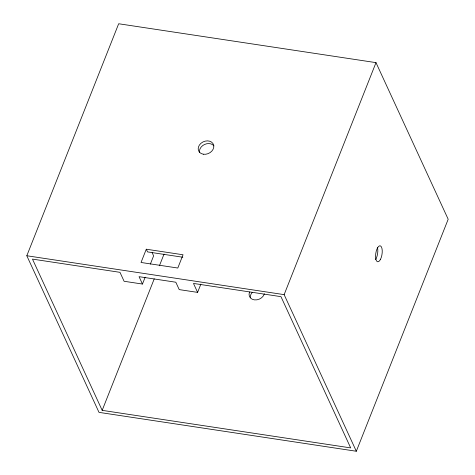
<?xml version="1.0" encoding="UTF-8"?>
<svg xmlns="http://www.w3.org/2000/svg" width="475" height="475" viewBox="0 0 475 475"><rect width="100%" height="100%" fill="white"/><g stroke="black" fill="none" stroke-linecap="round" stroke-linejoin="round"><path stroke-width="0.71" d="M26.814 255.752L118.673 23.75L375.998 62.635L448.186 219.248L356.327 451.25L99.002 412.365L26.814 255.752L284.139 294.637L356.327 451.25M146.282 249.215L141.033 262.473L177.798 268.031L183.047 254.772L146.282 249.215L147.523 251.898L182.839 257.236M142.458 284.05L139.056 276.67L175.815 282.221L179.223 289.608L197.6 292.38L193.479 283.433L280.968 296.655L350.681 447.901L102.178 410.353L32.466 259.107L119.979 272.329L124.1 281.277L142.458 284.05L145.184 277.18M150.349 264.124L153.615 255.877L152.143 252.682M102.178 410.353L154.238 278.861M159.416 265.78L164.047 254.078M197.6 292.38L200.866 284.139M284.139 294.637L375.998 62.635M199.559 152.629A8.075 6.395 -24.7 0 1 204.523 144.483A8.075 6.395 -24.7 0 1 213.976 145.914M377.441 247.38A8.075 3.147 -81.4 0 1 375.541 259.599M264.385 293.835A8.075 6.395 -24.7 0 1 254.458 299.879A8.075 6.395 -24.7 0 1 249.547 292.018M250.319 297.611A8.075 6.395 -24.7 0 1 252.154 292.517M380.487 259.35A8.075 3.147 -81.4 0 0 380.671 246.032A8.075 3.147 -81.4 0 0 375.577 255.995A8.075 3.147 -81.4 0 0 380.487 259.35M203.377 154.221A8.075 6.395 -24.7 0 0 213.679 145.237A8.075 6.395 -24.7 0 0 200.943 143.313A8.075 6.395 -24.7 0 0 203.377 154.221"/></g></svg>
